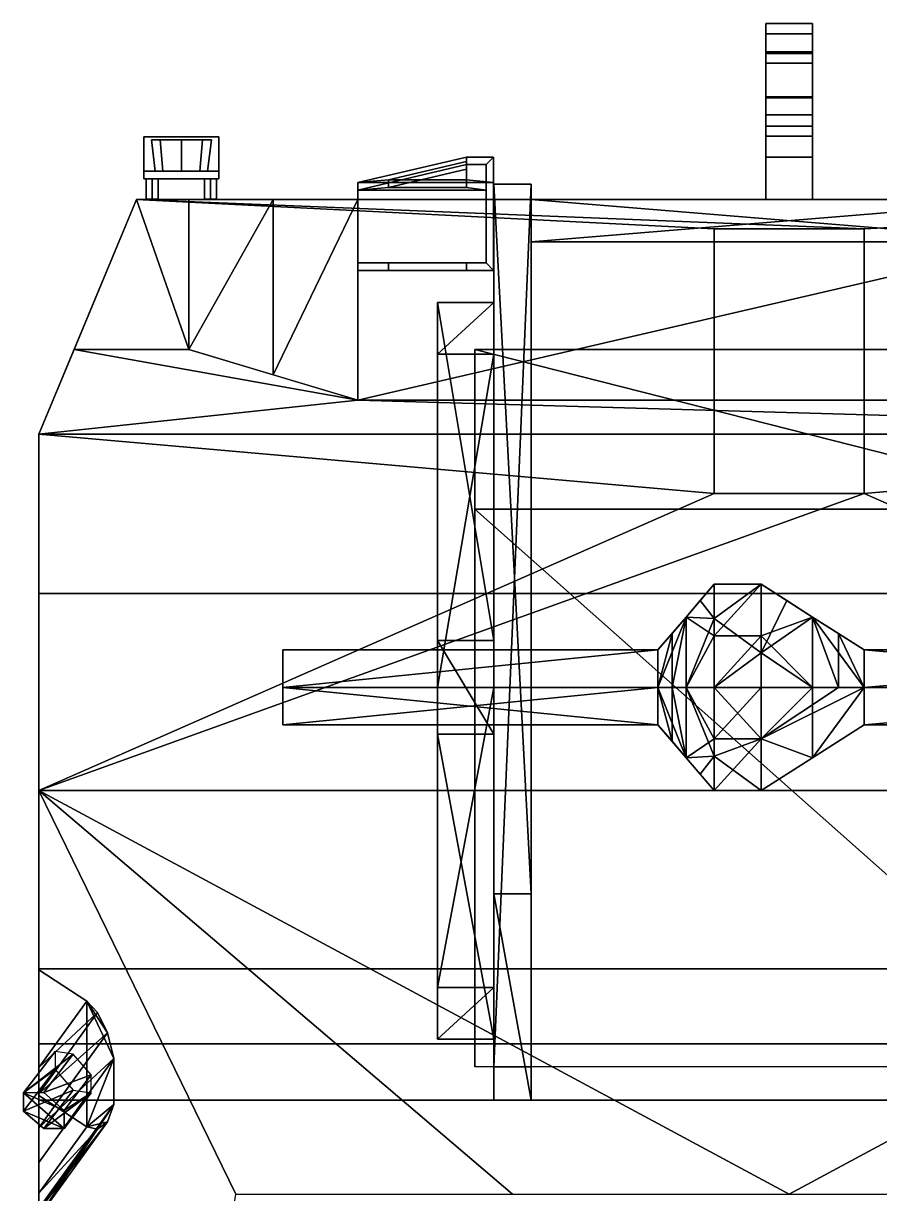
# Model space of a CAD drawing. Extents: x -10.2 to 10.2, y -18.1 to 19.5.
# Drawn here: x -10.21 to 1.2, y 3.88 to 19.47 of the extents above; entities that cross this region are included whole.
import ezdxf

# ---------------------------------------------------------------- set-up
doc = ezdxf.new("R2010")
doc.units = 0
doc.layers.add('DEFAULT', color=7, linetype='CONTINUOUS')

msp = doc.modelspace()

# ---------------------------------------------------------------- linework, layer by layer
at = {"layer": 'DEFAULT', "extrusion": (1, 0, 0)}
for p, q in [((-3.938, 15.062, 6.25), (-3.938, 15.75, 6.25)), ((-3.938, 15.75, 6.25), (-3.938, 15.75, 5.188)), ((-3.938, 15.75, 5.188), (-3.938, 11.25, 4.5)), ((-3.938, 10.625, 5.375), (-3.938, 15.062, 5.562)), ((-3.938, 15.062, 5.562), (-3.938, 15.062, 6.25)), ((-3.938, 11.25, 4.5), (-3.938, 11.25, 3.5)), ((-3.938, 11.25, 3.5), (-3.938, 10, 3.5)), ((-3.938, 6.625, 5.562), (-3.938, 10.625, 5.375)), ((-3.938, 10, 3.5), (-3.938, 10, 4.5)), ((-3.938, 10, 4.5), (-3.938, 5.938, 5.188)), ((-3.938, 5.938, 6.25), (-3.938, 6.625, 6.25)), ((-3.938, 6.625, 6.25), (-3.938, 6.625, 5.562)), ((-3.938, 5.938, 5.188), (-3.938, 5.938, 6.25))]:
    msp.add_line(p, q, dxfattribs=at)
at = {"layer": 'DEFAULT'}
for points in [[(-0.31, 19.47, 6.45), (-0.31, 19.07, 5.97), (-0.31, 18.94, 6.59), (-0.31, 19.09, 6.75)], [(-0.31, 19.47, 6.45), (-0.31, 19.09, 6.75), (-0.31, 19.09, 7.18), (-0.31, 19.47, 7.18)], [(-0.31, 19.47, 7.18), (-0.31, 19.09, 7.18), (-0.31, 18.49, 7.44), (-0.31, 19.33, 7.44)], [(-0.31, 19.07, 5.97), (-0.31, 19.47, 6.45), (0.31, 19.47, 6.45), (0.31, 19.07, 5.97)], [(-0.31, 19.47, 6.45), (-0.31, 19.47, 7.18), (0.31, 19.47, 7.18), (0.31, 19.47, 6.45)], [(-0.31, 19.47, 7.18), (-0.31, 19.33, 7.44), (0.31, 19.33, 7.44), (0.31, 19.47, 7.18)], [(0.31, 18.94, 6.59), (0.31, 19.07, 5.97), (0.31, 19.47, 6.45), (0.31, 19.09, 6.75)], [(0.31, 19.09, 7.18), (0.31, 19.09, 6.75), (0.31, 19.47, 6.45), (0.31, 19.47, 7.18)], [(0.31, 18.49, 7.44), (0.31, 19.09, 7.18), (0.31, 19.47, 7.18), (0.31, 19.33, 7.44)], [(-0.31, 19.33, 7.44), (-0.31, 18.49, 7.44), (0.31, 18.49, 7.44), (0.31, 19.33, 7.44)], [(-0.31, 18.49, 7.44), (-0.31, 19.09, 7.18), (0.31, 19.09, 7.18), (0.31, 18.49, 7.44)], [(-0.31, 19.09, 7.18), (-0.31, 19.09, 6.75), (0.31, 19.09, 6.75), (0.31, 19.09, 7.18)], [(-0.31, 19.09, 6.75), (-0.31, 18.94, 6.59), (0.31, 18.94, 6.59), (0.31, 19.09, 6.75)], [(-0.31, 19.07, 5.97), (-0.31, 18.48, 5.97), (-0.31, 18.48, 6.59), (-0.31, 18.94, 6.59)], [(-0.31, 18.48, 5.97), (-0.31, 19.07, 5.97), (0.31, 19.07, 5.97), (0.31, 18.48, 5.97)], [(0.31, 18.48, 6.59), (0.31, 18.48, 5.97), (0.31, 19.07, 5.97), (0.31, 18.94, 6.59)], [(-0.31, 18.94, 6.59), (-0.31, 18.48, 6.59), (0.31, 18.48, 6.59), (0.31, 18.94, 6.59)], [(-0.31, 18.49, 7.18), (-0.31, 18.25, 7.18), (-0.31, 18.1, 7.58), (-0.31, 18.49, 7.58)], [(-0.31, 18.49, 7.44), (-0.31, 18.49, 7.58), (0.31, 18.49, 7.58), (0.31, 18.49, 7.44)], [(-0.31, 18.49, 7.58), (-0.31, 18.1, 7.58), (0.31, 18.1, 7.58), (0.31, 18.49, 7.58)], [(-0.31, 18.25, 7.18), (-0.31, 18.49, 7.18), (0.31, 18.49, 7.18), (0.31, 18.25, 7.18)], [(-0.31, 18.49, 7.18), (-0.31, 18.49, 7.44), (0.31, 18.49, 7.44), (0.31, 18.49, 7.18)], [(-0.31, 18.48, 5.97), (-0.31, 18.1, 6.21), (-0.31, 18.25, 6.86), (-0.31, 18.48, 6.86)], [(-0.31, 18.1, 6.21), (-0.31, 18.48, 5.97), (0.31, 18.48, 5.97), (0.31, 18.1, 6.21)], [(-0.31, 18.48, 6.59), (-0.31, 18.48, 6.86), (0.31, 18.48, 6.86), (0.31, 18.48, 6.59)], [(-0.31, 18.48, 6.86), (-0.31, 18.25, 6.86), (0.31, 18.25, 6.86), (0.31, 18.48, 6.86)], [(0.31, 18.1, 7.58), (0.31, 18.25, 7.18), (0.31, 18.49, 7.18), (0.31, 18.49, 7.58)], [(0.31, 18.25, 6.86), (0.31, 18.1, 6.21), (0.31, 18.48, 5.97), (0.31, 18.48, 6.86)], [(-0.31, 18.25, 6.86), (-0.31, 18.1, 6.21), (-0.31, 18.1, 7.58), (-0.31, 18.25, 7.18)], [(-0.31, 18.25, 6.86), (-0.31, 18.25, 7.18), (0.31, 18.25, 7.18), (0.31, 18.25, 6.86)], [(0.31, 18.1, 7.58), (0.31, 18.1, 6.21), (0.31, 18.25, 6.86), (0.31, 18.25, 7.18)], [(-0.31, 18.1, 6.21), (-0.31, 17.97, 6.47), (-0.31, 17.97, 7.45), (-0.31, 18.1, 7.58)], [(-0.31, 17.97, 6.47), (-0.31, 18.1, 6.21), (0.31, 18.1, 6.21), (0.31, 17.97, 6.47)], [(-0.31, 18.1, 7.58), (-0.31, 17.97, 7.45), (0.31, 17.97, 7.45), (0.31, 18.1, 7.58)], [(0.31, 17.97, 7.45), (0.31, 17.97, 6.47), (0.31, 18.1, 6.21), (0.31, 18.1, 7.58)], [(-8.6, 17.96, 9.1), (-8.6, 17.96, 9.2), (-7.6, 17.96, 9.2), (-7.6, 17.96, 9.1)], [(-8.6, 17.96, 9.2), (-8.6, 17.4, 9.2), (-7.6, 17.4, 9.2), (-7.6, 17.96, 9.2)], [(-7.6, 17.96, 9.1), (-7.6, 17.5, 9.1), (-8.6, 17.5, 9.1), (-8.6, 17.96, 9.1)], [(-8.6, 17.5, 9.1), (-8.6, 17.4, 9.2), (-8.6, 17.96, 9.2), (-8.6, 17.96, 9.1)], [(-7.6, 17.96, 9.2), (-7.6, 17.4, 9.2), (-7.6, 17.5, 9.1), (-7.6, 17.96, 9.1)], [(-0.31, 17.97, 6.47), (-0.31, 17.69, 6.47), (-0.31, 17.69, 7.45), (-0.31, 17.97, 7.45)], [(-0.31, 17.97, 7.45), (-0.31, 17.69, 7.45), (0.31, 17.69, 7.45), (0.31, 17.97, 7.45)], [(-0.31, 17.69, 6.47), (-0.31, 17.97, 6.47), (0.31, 17.97, 6.47), (0.31, 17.69, 6.47)], [(0.31, 17.69, 7.45), (0.31, 17.69, 6.47), (0.31, 17.97, 6.47), (0.31, 17.97, 7.45)], [(-8.5, 17.92, 8.65), (-8.383, 17.92, 8.933), (-8.1, 17.92, 9.05), (-8.383, 17.92, 8.367)], [(-8.45, 17.5, 8.65), (-8.347, 17.5, 8.897), (-8.383, 17.92, 8.933), (-8.5, 17.92, 8.65)], [(-8.347, 17.5, 8.403), (-8.45, 17.5, 8.65), (-8.5, 17.92, 8.65), (-8.383, 17.92, 8.367)], [(-8.383, 17.92, 8.367), (-8.1, 17.92, 9.05), (-7.817, 17.92, 8.933), (-8.1, 17.92, 8.25)], [(-8.1, 17.5, 8.3), (-8.347, 17.5, 8.403), (-8.383, 17.92, 8.367), (-8.1, 17.92, 8.25)], [(-8.347, 17.5, 8.897), (-8.1, 17.5, 9), (-8.1, 17.92, 9.05), (-8.383, 17.92, 8.933)], [(-8.1, 17.92, 8.25), (-7.817, 17.92, 8.933), (-7.7, 17.92, 8.65), (-7.817, 17.92, 8.367)], [(-7.853, 17.5, 8.403), (-8.1, 17.5, 8.3), (-8.1, 17.92, 8.25), (-7.817, 17.92, 8.367)], [(-8.1, 17.5, 9), (-7.853, 17.5, 8.897), (-7.817, 17.92, 8.933), (-8.1, 17.92, 9.05)], [(-7.853, 17.5, 8.897), (-7.75, 17.5, 8.65), (-7.7, 17.92, 8.65), (-7.817, 17.92, 8.933)], [(-7.75, 17.5, 8.65), (-7.853, 17.5, 8.403), (-7.817, 17.92, 8.367), (-7.7, 17.92, 8.65)], [(-5.75, 17.35, 7.5), (-4.3, 17.69, 4.98), (-4.3, 17.59, 4.98), (-5.75, 17.25, 7.5)], [(-5.34, 17.385, 7.24), (-4.3, 17.629, 5.432), (-4.3, 17.69, 4.98), (-5.75, 17.35, 7.5)], [(-5.34, 17.285, 7.24), (-4.3, 17.529, 5.432), (-4.3, 17.629, 5.432), (-5.34, 17.385, 7.24)], [(-3.94, 17.35, 7.5), (-3.94, 17.69, 4.98), (-4.3, 17.69, 4.98), (-4.3, 17.385, 7.24)], [(-4.3, 17.69, 4.98), (-3.94, 17.69, 4.98), (-4.04, 17.59, 4.98), (-4.3, 17.59, 4.98)], [(-4.3, 17.385, 7.24), (-4.3, 17.629, 5.432), (-4.3, 17.529, 5.432), (-4.3, 17.285, 7.24)], [(-3.94, 17.69, 4.98), (-3.94, 16.18, 4.98), (-4.04, 16.28, 4.98), (-4.04, 17.59, 4.98)], [(-3.94, 16.18, 7.5), (-3.94, 16.18, 4.98), (-3.94, 17.69, 4.98), (-3.94, 17.35, 7.5)], [(-0.31, 17.69, 5.82), (-0.31, 17.125, 5.82), (-0.31, 17.125, 7.5), (-0.31, 17.69, 7.5)], [(-0.31, 17.69, 7.5), (-0.31, 17.125, 7.5), (0.31, 17.125, 7.5), (0.31, 17.69, 7.5)], [(-0.31, 17.69, 7.45), (-0.31, 17.69, 7.5), (0.31, 17.69, 7.5), (0.31, 17.69, 7.45)], [(-0.31, 17.69, 5.82), (-0.31, 17.69, 6.47), (0.31, 17.69, 6.47), (0.31, 17.69, 5.82)], [(-0.31, 17.125, 5.82), (-0.31, 17.69, 5.82), (0.31, 17.69, 5.82), (0.31, 17.125, 5.82)], [(0.31, 17.125, 7.5), (0.31, 17.125, 5.82), (0.31, 17.69, 5.82), (0.31, 17.69, 7.5)], [(-7.6, 17.5, 9.1), (-7.6, 17.5, 7.31), (-8.6, 17.5, 7.31), (-8.6, 17.5, 9.1)], [(-8.6, 17.5, 9.1), (-8.6, 17.4, 9.2), (-7.6, 17.4, 9.2), (-7.6, 17.5, 9.1)], [(-7.6, 17.5, 9.1), (-7.6, 17.4, 9.2), (-8.6, 17.4, 9.2), (-8.6, 17.5, 9.1)], [(-7.6, 17.5, 7.31), (-7.6, 17.4, 7.31), (-8.6, 17.4, 7.31), (-8.6, 17.5, 7.31)], [(-8.6, 17.5, 7.31), (-8.6, 17.4, 7.31), (-8.6, 17.4, 9.2), (-8.6, 17.5, 9.1)], [(-7.6, 17.4, 9.2), (-7.6, 17.4, 7.31), (-7.6, 17.5, 7.31), (-7.6, 17.5, 9.1)], [(-4.3, 17.59, 4.98), (-4.3, 17.529, 5.432), (-5.34, 17.285, 7.24), (-5.75, 17.25, 7.5)], [(-4.3, 17.59, 4.98), (-4.04, 17.59, 4.98), (-4.04, 17.25, 7.5), (-4.3, 17.285, 7.24)], [(-4.04, 17.59, 4.98), (-4.04, 16.28, 4.98), (-4.04, 16.28, 7.5), (-4.04, 17.25, 7.5)], [(-8.6, 17.4, 9.2), (-8.6, 17.4, 7.31), (-7.6, 17.4, 7.31), (-7.6, 17.4, 9.2)], [(-8.57, 17.4, 8.65), (-8.49, 17.4, 8.57), (-8.49, 17.13, 8.57), (-8.57, 17.13, 8.65)], [(-8.49, 17.4, 8.73), (-8.57, 17.4, 8.65), (-8.57, 17.13, 8.65), (-8.49, 17.13, 8.73)], [(-8.49, 17.4, 8.57), (-8.41, 17.4, 8.65), (-8.41, 17.13, 8.65), (-8.49, 17.13, 8.57)], [(-8.41, 17.4, 8.65), (-8.49, 17.4, 8.73), (-8.49, 17.13, 8.73), (-8.41, 17.13, 8.65)], [(-7.79, 17.4, 8.65), (-7.71, 17.4, 8.57), (-7.71, 17.13, 8.57), (-7.79, 17.13, 8.65)], [(-7.71, 17.4, 8.73), (-7.79, 17.4, 8.65), (-7.79, 17.13, 8.65), (-7.71, 17.13, 8.73)], [(-7.71, 17.4, 8.57), (-7.63, 17.4, 8.65), (-7.63, 17.13, 8.65), (-7.71, 17.13, 8.57)], [(-7.63, 17.4, 8.65), (-7.71, 17.4, 8.73), (-7.71, 17.13, 8.73), (-7.63, 17.13, 8.65)], [(-3.94, 17.35, 7.5), (-4.3, 17.385, 7.24), (-5.34, 17.385, 7.24), (-5.75, 17.35, 7.5)], [(-5.75, 17.35, 7.63), (-5.75, 16.18, 7.63), (-3.94, 16.18, 7.63), (-3.94, 17.35, 7.63)], [(-5.75, 17.35, 7.5), (-5.75, 16.18, 7.5), (-5.75, 16.18, 7.63), (-5.75, 17.35, 7.63)], [(-3.94, 17.35, 7.63), (-3.94, 17.35, 7.5), (-5.75, 17.35, 7.5), (-5.75, 17.35, 7.63)], [(-5.34, 17.385, 7.24), (-4.3, 17.385, 7.24), (-4.3, 17.285, 7.24), (-5.34, 17.285, 7.24)], [(-3.94, 16.18, 7.63), (-3.94, 16.18, 7.5), (-3.94, 17.35, 7.5), (-3.94, 17.35, 7.63)], [(-3.438, 7.875, 5.062), (-3.938, 7.875, 5.062), (-3.938, 17.33, 5.562)], [(-3.438, 17.33, 5.562), (-3.938, 17.33, 5.562), (-3.938, 17.33, 6.438)], [(-3.438, 17.33, 6.438), (-3.938, 17.33, 6.438), (-3.938, 5.57, 6.438)], [(-3.938, 17.33, 5.562), (-3.938, 7.875, 5.062), (-3.938, 17.33, 6.438)], [(-3.438, 7.875, 5.062), (-3.938, 17.33, 5.562), (-3.438, 17.33, 5.562)], [(-3.438, 17.33, 5.562), (-3.938, 17.33, 6.438), (-3.438, 17.33, 6.438)], [(-3.438, 17.33, 6.438), (-3.938, 5.57, 6.438), (-3.438, 5.57, 6.438)], [(-3.938, 7.875, 5.062), (-3.938, 5.57, 6.438), (-3.938, 17.33, 6.438)], [(-3.438, 5.57, 6.438), (-3.438, 7.875, 5.062), (-3.438, 17.33, 6.438)], [(-3.438, 7.875, 5.062), (-3.438, 17.33, 5.562), (-3.438, 17.33, 6.438)], [(-5.34, 17.285, 7.24), (-4.3, 17.285, 7.24), (-4.04, 17.25, 7.5), (-5.75, 17.25, 7.5)], [(-4.04, 17.25, 7.5), (-4.04, 16.28, 7.5), (-5.75, 16.28, 7.5), (-5.75, 17.25, 7.5)], [(-10, 14, 14.5), (-8.698, 17.125, 13.5), (-9.531, 15.125, 7.5), (-10, 14, 8.75)], [(-1, 16.734, 13.625), (-8.698, 17.125, 13.5), (-10, 14, 14.5), (-1, 14, 14.5)], [(-8.698, 17.125, 13.5), (-8.698, 17.125, 7.5), (-9.531, 15.125, 7.5)], [(-8, 15.125, 7.5), (-9.531, 15.125, 7.5), (-8.698, 17.125, 7.5)], [(-8.698, 17.125, 7.5), (-8.698, 17.125, 13.5), (-5.75, 17.125, 8.25)], [(-8.698, 17.125, 13.5), (8.698, 17.125, 13.5), (-5.75, 17.125, 8.25)], [(-5.75, 17.125, 8.25), (-8, 17.125, 7.5), (-8.698, 17.125, 7.5)], [(-8.698, 17.125, 13.5), (-1, 16.734, 13.625), (1, 16.734, 13.625)], [(-8.698, 17.125, 13.5), (1, 16.734, 13.625), (8.698, 17.125, 13.5)], [(-8, 17.125, 7.5), (-8, 15.125, 7.5), (-8.698, 17.125, 7.5)], [(-8, 15.125, 7.5), (-8, 17.125, 7.5), (-6.875, 17.125, 7.875)], [(-8, 15.125, 7.5), (-6.875, 17.125, 7.875), (-6.875, 14.787, 7.875)], [(-6.875, 14.787, 7.875), (-6.875, 17.125, 7.875), (-5.75, 17.125, 8.25)], [(-6.875, 14.787, 7.875), (-5.75, 17.125, 8.25), (-5.75, 14.45, 8.25)], [(8.698, 17.125, 13.5), (5.774, 17.125, 8.25), (-5.75, 17.125, 8.25)], [(5.774, 17.125, 8.25), (5.774, 14.45, 8.25), (-5.75, 14.45, 8.25)], [(5.774, 17.125, 8.25), (-5.75, 14.45, 8.25), (-5.75, 17.125, 8.25)], [(-3.438, 17.125, 5.812), (-3.438, 17.125, 7.5), (3.438, 17.125, 7.5)], [(-3.438, 17.125, 6.438), (-3.438, 16.562, 6.438), (-3.438, 16.562, 7.5)], [(-3.438, 17.125, 7.5), (-3.438, 16.562, 7.5), (3.438, 16.562, 7.5)], [(3.438, 17.125, 5.812), (3.438, 16.562, 5.812), (-3.438, 16.562, 5.812)], [(-3.438, 17.125, 5.812), (3.438, 17.125, 7.5), (3.438, 17.125, 5.812)], [(-3.438, 17.125, 6.438), (-3.438, 16.562, 7.5), (-3.438, 17.125, 7.5)], [(-3.438, 17.125, 7.5), (3.438, 16.562, 7.5), (3.438, 17.125, 7.5)], [(3.438, 17.125, 5.812), (-3.438, 16.562, 5.812), (-3.438, 17.125, 5.812)], [(10, 14, 14.5), (8.698, 17.125, 13.5), (1, 16.734, 13.625), (1, 14, 14.5)], [(1, 16.734, 13.625), (-1, 16.734, 13.625), (-1, 13.208, 13.625), (1, 13.208, 13.625)], [(-1, 14, 14.5), (-1, 13.208, 13.625), (-1, 16.734, 13.625)], [(1, 14, 14.5), (1, 16.734, 13.625), (1, 13.208, 13.625)], [(-3.438, 16.562, 5.812), (3.438, 16.562, 5.812), (3.438, 16.562, 7.5)], [(-3.438, 16.562, 5.812), (3.438, 16.562, 7.5), (-3.438, 16.562, 7.5)], [(-5.75, 16.28, 7.5), (-4.3, 16.28, 4.98), (-4.3, 16.18, 4.98), (-5.75, 16.18, 7.5)], [(-4.04, 16.28, 7.5), (-4.3, 16.28, 7.24), (-5.34, 16.28, 7.24), (-5.75, 16.28, 7.5)], [(-5.34, 16.28, 7.24), (-4.3, 16.28, 5.432), (-4.3, 16.28, 4.98), (-5.75, 16.28, 7.5)], [(-5.34, 16.18, 7.24), (-4.3, 16.18, 5.432), (-4.3, 16.28, 5.432), (-5.34, 16.28, 7.24)], [(-5.34, 16.28, 7.24), (-4.3, 16.28, 7.24), (-4.3, 16.18, 7.24), (-5.34, 16.18, 7.24)], [(-4.3, 16.28, 7.24), (-4.3, 16.28, 4.98), (-4.3, 16.18, 4.98), (-4.3, 16.18, 7.24)], [(-4.3, 16.28, 4.98), (-4.04, 16.28, 4.98), (-3.94, 16.18, 4.98), (-4.3, 16.18, 4.98)], [(-4.04, 16.28, 7.5), (-4.04, 16.28, 4.98), (-4.3, 16.28, 4.98), (-4.3, 16.28, 7.24)], [(-5.34, 16.18, 7.24), (-4.3, 16.18, 7.24), (-3.94, 16.18, 7.5), (-5.75, 16.18, 7.5)], [(-4.3, 16.18, 4.98), (-4.3, 16.18, 5.432), (-5.34, 16.18, 7.24), (-5.75, 16.18, 7.5)], [(-5.75, 16.18, 7.63), (-5.75, 16.18, 7.5), (-3.94, 16.18, 7.5), (-3.94, 16.18, 7.63)], [(-4.3, 16.18, 4.98), (-3.94, 16.18, 4.98), (-3.94, 16.18, 7.5), (-4.3, 16.18, 7.24)], [(-4.688, 15.062, 5.562), (-4.688, 15.75, 5.188), (-4.688, 11.25, 4.5)], [(-4.688, 15.062, 6.25), (-4.688, 15.75, 6.25), (-4.688, 15.062, 5.562)], [(-4.688, 15.75, 5.188), (-4.688, 15.062, 5.562), (-4.688, 15.75, 6.25)], [(-3.938, 11.25, 4.5), (-4.688, 11.25, 4.5), (-4.688, 15.75, 5.188)], [(-3.938, 15.75, 5.188), (-4.688, 15.75, 5.188), (-4.688, 15.75, 6.25)], [(-3.938, 15.75, 6.25), (-4.688, 15.75, 6.25), (-4.688, 15.062, 6.25)], [(-3.938, 11.25, 4.5), (-4.688, 15.75, 5.188), (-3.938, 15.75, 5.188)], [(-3.938, 15.75, 5.188), (-4.688, 15.75, 6.25), (-3.938, 15.75, 6.25)], [(-3.938, 15.75, 6.25), (-4.688, 15.062, 6.25), (-3.938, 15.062, 6.25)], [(-3.938, 15.062, 5.562), (-3.938, 11.25, 4.5), (-3.938, 15.75, 5.188)], [(-3.938, 15.062, 6.25), (-3.938, 15.062, 5.562), (-3.938, 15.75, 6.25)], [(-3.938, 15.75, 5.188), (-3.938, 15.75, 6.25), (-3.938, 15.062, 5.562)], [(-9.531, 15.125, 7.5), (-5.75, 14.45, 8.25), (-10, 14, 8.75)], [(-5.75, 14.45, 8.25), (-9.531, 15.125, 7.5), (-8, 15.125, 7.5)], [(-4.188, 14.45, 8.25), (-4.188, 15.125, 7.5), (-4.188, 13, 6.438)], [(-4.188, 15.125, 8.25), (-4.188, 15.125, 7.5), (-4.188, 14.45, 8.25)], [(4.188, 15.125, 7.5), (-4.188, 15.125, 7.5), (-4.188, 15.125, 8.25)], [(4.188, 13, 6.438), (-4.188, 13, 6.438), (-4.188, 15.125, 7.5)], [(4.188, 15.125, 7.5), (-4.188, 15.125, 8.25), (4.188, 15.125, 8.25)], [(4.188, 13, 6.438), (-4.188, 15.125, 7.5), (4.188, 15.125, 7.5)], [(-4.688, 11.25, 4.5), (-4.688, 10.625, 5.375), (-4.688, 15.062, 5.562)], [(-3.938, 15.062, 6.25), (-4.688, 15.062, 6.25), (-4.688, 15.062, 5.562)], [(-3.938, 15.062, 5.562), (-4.688, 15.062, 5.562), (-4.688, 10.625, 5.375)], [(-3.938, 15.062, 6.25), (-4.688, 15.062, 5.562), (-3.938, 15.062, 5.562)], [(-3.938, 15.062, 5.562), (-4.688, 10.625, 5.375), (-3.938, 10.625, 5.375)], [(-3.938, 11.25, 4.5), (-3.938, 15.062, 5.562), (-3.938, 10.625, 5.375)], [(10, 14, 8.75), (-10, 14, 8.75), (-5.75, 14.45, 8.25)], [(10, 14, 8.75), (-5.75, 14.45, 8.25), (5.774, 14.45, 8.25)], [(-4.188, 6.875, 8.5), (-4.188, 14, 8.75), (-4.188, 14.45, 8.25)], [(-4.188, 13, 6.438), (-4.188, 6.875, 8.5), (-4.188, 14.45, 8.25)], [(-10, 14, 8.75), (10, 14, 8.75), (10, 11.875, 9.875), (-10, 11.875, 9.875)], [(-1, 13.208, 14.75), (-1, 14, 14.5), (-10, 14, 14.5)], [(-10, 14, 14.5), (-10, 9.25, 16), (-1, 13.208, 14.75)], [(-10, 14, 14.5), (-10, 14, 8.75), (-10, 11.875, 9.875)], [(-10, 14, 14.5), (-10, 11.875, 9.875), (-10, 6.86, 12.983), (-10, 9.25, 16)], [(-4.188, 6.875, 8.5), (-4.188, 9.25, 9.875), (-4.188, 14, 8.75)], [(-4.188, 11.875, 9.875), (-4.188, 14, 8.75), (-4.188, 9.25, 9.875)], [(-1, 13.208, 13.625), (-1, 14, 14.5), (-1, 13.208, 14.75)], [(1, 13.208, 14.75), (10, 14, 14.5), (1, 14, 14.5)], [(10, 14, 14.5), (1, 13.208, 14.75), (10, 9.25, 16)], [(1, 13.208, 13.625), (1, 13.208, 14.75), (1, 14, 14.5)], [(-10, 9.25, 16), (10, 9.25, 16), (1, 13.208, 14.75)], [(-10, 9.25, 16), (1, 13.208, 14.75), (-1, 13.208, 14.75)], [(-1, 13.208, 13.625), (-1, 13.208, 14.75), (1, 13.208, 14.75), (1, 13.208, 13.625)], [(-4.188, 5.57, 6.438), (-4.188, 5.875, 7.25), (-4.188, 13, 6.438)], [(-4.188, 13, 6.438), (-4.188, 5.875, 7.25), (-4.188, 6.875, 8.5)], [(4.188, 5.57, 6.438), (-4.188, 5.57, 6.438), (-4.188, 13, 6.438)], [(4.188, 5.57, 6.438), (-4.188, 13, 6.438), (4.188, 13, 6.438)], [(-10, 11.875, 9.875), (10, 11.875, 9.875), (10, 9.25, 9.875), (-10, 9.25, 9.875)], [(-10, 6.86, 12.983), (-10, 11.875, 9.875), (-10, 9.25, 9.875)], [(-1, 12, 4.919), (-1, 11.312, 5.316), (-1.375, 11.562, 4.666)], [(-1, 12, 4.919), (-1.375, 11.562, 4.666), (-1, 12, 4.125)], [(-1.375, 11.562, 4.666), (-1.375, 11.562, 3.584), (-1, 12, 4.125)], [(-1.375, 11.562, 3.584), (-1.188, 11.781, 3.457), (-1, 12, 4.125)], [(-1, 12, 3.331), (-1.188, 11.781, 3.457), (-1, 11.542, 3.067)], [(-1, 12, 4.125), (-1.188, 11.781, 3.457), (-1, 12, 3.331)], [(-0.375, 12, 4.919), (-0.375, 11.312, 5.316), (-1, 11.312, 5.316)], [(-0.375, 11.083, 2.802), (-0.375, 12, 3.331), (-1, 11.542, 3.067)], [(-0.375, 12, 3.331), (-0.375, 12, 4.125), (-1, 12, 4.125)], [(-0.375, 12, 4.125), (-0.375, 12, 4.919), (-1, 12, 4.919)], [(-0.375, 12, 4.919), (-1, 11.312, 5.316), (-1, 12, 4.919)], [(-0.375, 12, 3.331), (-1, 12, 3.331), (-1, 11.542, 3.067)], [(-0.375, 12, 3.331), (-1, 12, 4.125), (-1, 12, 3.331)], [(-0.375, 12, 4.125), (-1, 12, 4.919), (-1, 12, 4.125)], [(0.312, 11.562, 4.666), (-0.375, 11.312, 5.316), (-0.375, 12, 4.919)], [(-0.375, 12, 3.331), (-0.375, 11.083, 2.802), (-0.031, 11.781, 3.457)], [(-0.375, 12, 4.125), (-0.375, 12, 3.331), (-0.031, 11.781, 3.457)], [(-0.375, 12, 4.125), (0.312, 11.562, 4.666), (-0.375, 12, 4.919)], [(-0.031, 11.781, 3.457), (0.312, 11.562, 3.584), (-0.375, 12, 4.125)], [(0.312, 11.562, 3.584), (0.312, 11.562, 4.666), (-0.375, 12, 4.125)], [(-1, 11.542, 3.067), (-1.188, 11.781, 3.457), (-1.375, 11.562, 3.584)], [(-0.375, 11.083, 2.802), (0.312, 11.562, 3.584), (-0.031, 11.781, 3.457)], [(-1.75, 10.625, 4.702), (-1.75, 11.125, 4.414), (-1.375, 11.562, 4.666)], [(-1.375, 10.625, 5.208), (-1.75, 10.625, 4.702), (-1.375, 11.562, 4.666)], [(-1.75, 11.125, 4.414), (-1.562, 11.344, 3.71), (-1.375, 11.562, 4.666)], [(-1.375, 11.562, 3.584), (-1.375, 11.562, 4.666), (-1.562, 11.344, 3.71)], [(-1.375, 11.562, 3.584), (-1.562, 11.344, 3.71), (-1.562, 10.625, 3.295)], [(-1.375, 10.625, 3.042), (-1.375, 11.562, 3.584), (-1.562, 10.625, 3.295)], [(-1.375, 10.625, 3.042), (-1, 11.542, 3.067), (-1.375, 11.562, 3.584)], [(-1.375, 10.625, 5.208), (-1.375, 11.562, 4.666), (-1, 11.312, 5.316)], [(-1.375, 10.625, 3.042), (-1, 10.625, 2.537), (-1, 11.542, 3.067)], [(-1, 11.542, 3.067), (-1, 10.625, 2.537), (-0.375, 11.083, 2.802)], [(-0.375, 11.312, 5.316), (0.312, 11.562, 4.666), (0.312, 10.625, 5.208)], [(-0.375, 11.083, 2.802), (0.312, 10.625, 3.042), (0.312, 11.562, 3.584)], [(1, 10.625, 4.702), (0.312, 10.625, 5.208), (0.312, 11.562, 4.666)], [(0.312, 10.625, 3.042), (0.656, 10.625, 3.295), (0.312, 11.562, 3.584)], [(0.312, 11.562, 4.666), (0.312, 11.562, 3.584), (0.656, 11.344, 3.71)], [(1, 11.125, 4.414), (0.312, 11.562, 4.666), (0.656, 11.344, 3.71)], [(0.656, 10.625, 3.295), (0.656, 11.344, 3.71), (0.312, 11.562, 3.584)], [(1, 10.625, 4.702), (0.312, 11.562, 4.666), (1, 11.125, 4.414)], [(-4.688, 11.25, 4.5), (-4.688, 10, 4.5), (-4.688, 10.625, 5.375)], [(-4.688, 11.25, 4.5), (-4.688, 11.25, 3.5), (-4.688, 10, 3.5)], [(-3.938, 10, 3.5), (-4.688, 10, 3.5), (-4.688, 11.25, 3.5)], [(-3.938, 11.25, 3.5), (-4.688, 11.25, 3.5), (-4.688, 11.25, 4.5)], [(-4.688, 11.25, 4.5), (-4.688, 10, 3.5), (-4.688, 10, 4.5)], [(-3.938, 10, 3.5), (-4.688, 11.25, 3.5), (-3.938, 11.25, 3.5)], [(-3.938, 11.25, 3.5), (-4.688, 11.25, 4.5), (-3.938, 11.25, 4.5)], [(-3.938, 11.25, 4.5), (-3.938, 10.625, 5.375), (-3.938, 10, 4.5)], [(-3.938, 11.25, 4.5), (-3.938, 10, 4.5), (-3.938, 10, 3.5)], [(-3.938, 11.25, 4.5), (-3.938, 10, 3.5), (-3.938, 11.25, 3.5)], [(-1.562, 10.625, 3.295), (-1.562, 11.344, 3.71), (-1.75, 10.625, 3.548)], [(-1.75, 11.125, 4.414), (-1.75, 11.125, 3.836), (-1.562, 11.344, 3.71)], [(-1.562, 11.344, 3.71), (-1.75, 11.125, 3.836), (-1.75, 10.625, 3.548)], [(-1, 11.312, 5.316), (-1, 10.625, 5.713), (-1.375, 10.625, 5.208)], [(-0.375, 11.312, 5.316), (-0.375, 10.625, 5.713), (-1, 10.625, 5.713)], [(-0.375, 11.312, 5.316), (-1, 10.625, 5.713), (-1, 11.312, 5.316)], [(0.312, 10.625, 5.208), (-0.375, 10.625, 5.713), (-0.375, 11.312, 5.316)], [(0.656, 10.625, 3.295), (1, 10.625, 3.548), (0.656, 11.344, 3.71)], [(1, 10.625, 3.548), (1, 11.125, 3.836), (0.656, 11.344, 3.71)], [(1, 11.125, 4.414), (0.656, 11.344, 3.71), (1, 11.125, 3.836)], [(-1.75, 11.125, 4.414), (-1.75, 10.625, 4.702), (-6.75, 10.625, 4.702)], [(-1.75, 11.125, 3.836), (-1.75, 11.125, 4.414), (-6.75, 11.125, 4.414)], [(-6.75, 10.625, 3.548), (-1.75, 10.625, 3.548), (-1.75, 11.125, 3.836)], [(-1.75, 11.125, 4.414), (-6.75, 10.625, 4.702), (-6.75, 11.125, 4.414)], [(-1.75, 11.125, 3.836), (-6.75, 11.125, 4.414), (-6.75, 11.125, 3.836)], [(-6.75, 10.625, 3.548), (-1.75, 11.125, 3.836), (-6.75, 11.125, 3.836)], [(-1, 10.625, 2.537), (-0.375, 10.625, 2.537), (-0.375, 11.083, 2.802)], [(0.312, 10.625, 3.042), (-0.375, 11.083, 2.802), (-0.375, 10.625, 2.537)], [(1, 10.625, 4.702), (1, 11.125, 4.414), (6.75, 11.125, 4.414)], [(6.75, 10.625, 3.548), (6.75, 11.125, 3.836), (1, 11.125, 3.836)], [(6.75, 11.125, 3.836), (6.75, 11.125, 4.414), (1, 11.125, 4.414)], [(1, 10.625, 4.702), (6.75, 11.125, 4.414), (6.75, 10.625, 4.702)], [(6.75, 10.625, 3.548), (1, 11.125, 3.836), (1, 10.625, 3.548)], [(6.75, 11.125, 3.836), (1, 11.125, 4.414), (1, 11.125, 3.836)], [(-1.75, 10.625, 4.702), (-1.75, 10.125, 4.414), (-6.75, 10.125, 4.414)], [(-1.75, 10.125, 3.836), (-1.75, 10.625, 3.548), (-6.75, 10.625, 3.548)], [(-1.75, 10.625, 4.702), (-6.75, 10.125, 4.414), (-6.75, 10.625, 4.702)], [(-1.75, 10.125, 3.836), (-6.75, 10.625, 3.548), (-6.75, 10.125, 3.836)], [(-4.688, 10, 4.5), (-4.688, 5.938, 5.188), (-4.688, 10.625, 5.375)], [(-4.688, 5.938, 5.188), (-4.688, 6.625, 5.562), (-4.688, 10.625, 5.375)], [(-3.938, 10.625, 5.375), (-4.688, 10.625, 5.375), (-4.688, 6.625, 5.562)], [(-3.938, 10.625, 5.375), (-4.688, 6.625, 5.562), (-3.938, 6.625, 5.562)], [(-3.938, 10, 4.5), (-3.938, 10.625, 5.375), (-3.938, 5.938, 5.188)], [(-3.938, 5.938, 5.188), (-3.938, 10.625, 5.375), (-3.938, 6.625, 5.562)], [(-1.75, 10.125, 4.414), (-1.75, 10.625, 4.702), (-1.375, 9.688, 4.666)], [(-1.375, 9.688, 4.666), (-1.75, 10.625, 4.702), (-1.375, 10.625, 5.208)], [(-1.75, 10.125, 3.836), (-1.562, 9.906, 3.71), (-1.75, 10.625, 3.548)], [(-1.562, 9.906, 3.71), (-1.562, 10.625, 3.295), (-1.75, 10.625, 3.548)], [(-1.562, 9.906, 3.71), (-1.375, 9.688, 3.584), (-1.562, 10.625, 3.295)], [(-1.375, 10.625, 3.042), (-1.562, 10.625, 3.295), (-1.375, 9.688, 3.584)], [(-1, 10.625, 5.713), (-1, 9.938, 5.316), (-1.375, 10.625, 5.208)], [(-1, 9.708, 3.067), (-1, 10.625, 2.537), (-1.375, 10.625, 3.042)], [(-1.375, 9.688, 4.666), (-1.375, 10.625, 5.208), (-1, 9.938, 5.316)], [(-1.375, 10.625, 3.042), (-1.375, 9.688, 3.584), (-1, 9.708, 3.067)], [(-0.375, 10.625, 5.713), (-0.375, 9.938, 5.316), (-1, 9.938, 5.316)], [(-0.375, 10.625, 2.537), (-1, 10.625, 2.537), (-0.375, 9.938, 2.934)], [(-0.375, 10.625, 5.713), (-1, 9.938, 5.316), (-1, 10.625, 5.713)], [(-1, 10.625, 2.537), (-1, 9.708, 3.067), (-0.375, 9.938, 2.934)], [(0.312, 10.625, 5.208), (-0.375, 9.938, 5.316), (-0.375, 10.625, 5.713)], [(-0.375, 9.938, 5.316), (0.312, 10.625, 5.208), (0.312, 9.688, 4.666)], [(0.312, 10.625, 3.042), (-0.375, 10.625, 2.537), (-0.375, 9.938, 2.934)], [(-0.375, 9.938, 2.934), (0.312, 9.688, 3.584), (1, 10.625, 3.548)], [(0.656, 10.625, 3.295), (0.312, 10.625, 3.042), (-0.375, 9.938, 2.934)], [(1, 10.625, 3.548), (0.656, 10.625, 3.295), (-0.375, 9.938, 2.934)], [(1, 10.625, 4.702), (1, 10.125, 4.414), (0.312, 9.688, 4.666)], [(1, 10.625, 4.702), (0.312, 9.688, 4.666), (0.312, 10.625, 5.208)], [(0.312, 9.688, 3.584), (1, 10.125, 3.836), (1, 10.625, 3.548)], [(1, 10.125, 4.414), (1, 10.625, 4.702), (6.75, 10.625, 4.702)], [(1, 10.125, 3.836), (6.75, 10.125, 3.836), (6.75, 10.625, 3.548)], [(1, 10.125, 4.414), (6.75, 10.625, 4.702), (6.75, 10.125, 4.414)], [(1, 10.125, 3.836), (6.75, 10.625, 3.548), (1, 10.625, 3.548)], [(-1.75, 10.125, 4.414), (-1.75, 10.125, 3.836), (-6.75, 10.125, 3.836)], [(-1.75, 10.125, 4.414), (-6.75, 10.125, 3.836), (-6.75, 10.125, 4.414)], [(-3.938, 5.938, 5.188), (-4.688, 5.938, 5.188), (-4.688, 10, 4.5)], [(-3.938, 10, 4.5), (-4.688, 10, 4.5), (-4.688, 10, 3.5)], [(-3.938, 5.938, 5.188), (-4.688, 10, 4.5), (-3.938, 10, 4.5)], [(-3.938, 10, 4.5), (-4.688, 10, 3.5), (-3.938, 10, 3.5)], [(-1.562, 9.906, 3.71), (-1.75, 10.125, 4.414), (-1.375, 9.688, 4.666)], [(-1.75, 10.125, 4.414), (-1.562, 9.906, 3.71), (-1.75, 10.125, 3.836)], [(1, 10.125, 3.836), (0.312, 9.688, 3.584), (0.312, 9.688, 4.666)], [(1, 10.125, 3.836), (0.312, 9.688, 4.666), (1, 10.125, 4.414)], [(1, 10.125, 3.836), (1, 10.125, 4.414), (6.75, 10.125, 4.414)], [(1, 10.125, 3.836), (6.75, 10.125, 4.414), (6.75, 10.125, 3.836)], [(-1.562, 9.906, 3.71), (-1.375, 9.688, 4.666), (-1.375, 9.688, 3.584)], [(-1, 9.938, 5.316), (-1, 9.25, 4.919), (-1.375, 9.688, 4.666)], [(-0.375, 9.938, 5.316), (-0.375, 9.25, 4.919), (-1, 9.25, 4.919)], [(-0.375, 9.25, 3.331), (-0.375, 9.938, 2.934), (-1, 9.708, 3.067)], [(-0.375, 9.938, 5.316), (-1, 9.25, 4.919), (-1, 9.938, 5.316)], [(0.312, 9.688, 4.666), (-0.375, 9.25, 4.919), (-0.375, 9.938, 5.316)], [(0.312, 9.688, 3.584), (-0.375, 9.938, 2.934), (-0.375, 9.25, 3.331)], [(-1, 9.708, 3.067), (-1.375, 9.688, 3.584), (-1.188, 9.469, 3.457)], [(-1.188, 9.469, 3.457), (-1.375, 9.688, 3.584), (-1, 9.25, 4.125)], [(-1, 9.25, 4.125), (-1.375, 9.688, 4.666), (-1, 9.25, 4.919)], [(-1.375, 9.688, 3.584), (-1.375, 9.688, 4.666), (-1, 9.25, 4.125)], [(-1, 9.708, 3.067), (-1.188, 9.469, 3.457), (-1, 9.25, 3.331)], [(-0.375, 9.25, 3.331), (-1, 9.708, 3.067), (-1, 9.25, 3.331)], [(0.312, 9.688, 4.666), (-0.375, 9.25, 4.125), (-0.375, 9.25, 4.919)], [(0.312, 9.688, 3.584), (-0.375, 9.25, 3.331), (-0.375, 9.25, 4.125)], [(-0.375, 9.25, 4.125), (0.312, 9.688, 4.666), (0.312, 9.688, 3.584)], [(-1, 9.25, 4.125), (-1, 9.25, 3.331), (-1.188, 9.469, 3.457)], [(-8.668, -4.5, 17.649), (-7.375, 3.875, 19.25), (-10, 9.25, 16), (-10, -4.5, 16)], [(-10, 9.25, 9.875), (10, 9.25, 9.875), (10, 6.875, 8.5), (-10, 6.875, 8.5)], [(-10, 9.25, 16), (-7.375, 3.875, 19.25), (-3.688, 3.875, 19.25)], [(0, 3.875, 19.25), (-10, 9.25, 16), (-3.688, 3.875, 19.25)], [(-10, 9.25, 16), (0, 3.875, 19.25), (10, 9.25, 16)], [(-10, 9.25, 9.875), (-10, 6.875, 8.5), (-10, 5.188, 11.125), (-10, 6.86, 12.983)], [(-10, 9.25, 16), (-10, 6.86, 12.983), (-10, 5.559, 14.154)], [(-10, 5.21, 14.35), (-10, 9.25, 16), (-10, 5.559, 14.154)], [(-10, 4.756, 14.384), (-10, 9.25, 16), (-10, 5.21, 14.35)], [(-10, 9.25, 16), (-10, 4.756, 14.384), (-10, -4.5, 16)], [(-0.375, 9.25, 4.919), (-0.375, 9.25, 4.125), (-1, 9.25, 4.125)], [(-0.375, 9.25, 4.125), (-0.375, 9.25, 3.331), (-1, 9.25, 3.331)], [(-0.375, 9.25, 4.919), (-1, 9.25, 4.125), (-1, 9.25, 4.919)], [(-0.375, 9.25, 4.125), (-1, 9.25, 3.331), (-1, 9.25, 4.125)], [(10, 9.25, 16), (0, 3.875, 19.25), (3.688, 3.875, 19.25)], [(-3.438, 5.125, 5.062), (-3.938, 5.125, 5.062), (-3.938, 7.875, 5.062)], [(-3.438, 5.125, 5.062), (-3.938, 7.875, 5.062), (-3.438, 7.875, 5.062)], [(-3.938, 5.57, 6.438), (-3.938, 7.875, 5.062), (-3.938, 5.125, 5.062)], [(-3.438, 7.875, 5.062), (-3.438, 5.57, 6.438), (-3.438, 5.125, 5.062)], [(-10, 6.875, 8.5), (10, 6.875, 8.5), (10, 5.875, 7.25), (-10, 5.875, 7.25)], [(-10, 5.188, 11.125), (-10, 6.875, 8.5), (-10, 5.875, 7.25)], [(-10, 5.559, 14.154), (-10, 6.86, 12.983), (-9.361, 6.444, 13.357)], [(-9.361, 4.772, 11.499), (-9.361, 6.444, 13.357), (-10, 6.86, 12.983), (-10, 5.188, 11.125)], [(-4.688, 6.625, 5.562), (-4.688, 5.938, 6.25), (-4.688, 6.625, 6.25)], [(-4.688, 5.938, 5.188), (-4.688, 5.938, 6.25), (-4.688, 6.625, 5.562)], [(-3.938, 6.625, 5.562), (-4.688, 6.625, 5.562), (-4.688, 6.625, 6.25)], [(-3.938, 6.625, 6.25), (-4.688, 6.625, 6.25), (-4.688, 5.938, 6.25)], [(-3.938, 6.625, 5.562), (-4.688, 6.625, 6.25), (-3.938, 6.625, 6.25)], [(-3.938, 6.625, 6.25), (-4.688, 5.938, 6.25), (-3.938, 5.938, 6.25)], [(-3.938, 6.625, 5.562), (-3.938, 6.625, 6.25), (-3.938, 5.938, 6.25)], [(-3.938, 5.938, 5.188), (-3.938, 6.625, 5.562), (-3.938, 5.938, 6.25)], [(-10, 5.559, 14.154), (-9.361, 6.444, 13.357), (-9.218, 6.293, 13.376)], [(-9.361, 6.444, 13.357), (-9, 5.681, 12.981), (-9.086, 6.021, 13.246)], [(-9.361, 6.444, 13.357), (-9.086, 6.021, 13.246), (-9.218, 6.293, 13.376)], [(-9.361, 4.772, 11.499), (-9, 5.681, 12.981), (-9.361, 6.444, 13.357)], [(-10, 5.21, 14.35), (-9.218, 6.293, 13.376), (-9.086, 6.021, 13.246)], [(-10, 5.559, 14.154), (-9.218, 6.293, 13.376), (-10, 5.21, 14.35)], [(-10, 4.756, 14.384), (-9.086, 6.021, 13.246), (-9, 5.681, 12.981)], [(-10, 5.21, 14.35), (-9.086, 6.021, 13.246), (-10, 4.756, 14.384)], [(-3.938, 5.938, 6.25), (-4.688, 5.938, 6.25), (-4.688, 5.938, 5.188)], [(-3.938, 5.938, 6.25), (-4.688, 5.938, 5.188), (-3.938, 5.938, 5.188)], [(-9.782, 5.775, 12.063), (-10.205, 5.222, 12.556), (-9.542, 5.739, 12.337)], [(-10.205, 5.222, 12.556), (-9.782, 5.775, 12.063), (-9.782, 5.534, 11.794)], [(-10, 5.875, 7.25), (10, 5.875, 7.25), (10, 5.125, 5.25), (-10, 5.125, 5.25)], [(-10, 5.875, 7.25), (-10, 5.125, 5.25), (-10, -4.5, 3.875)], [(-10, 5.875, 7.25), (-10, -4.5, 3.875), (-10, 5.188, 11.125)], [(-10.205, 5.222, 12.556), (-9.934, 5.226, 12.794), (-9.542, 5.739, 12.337)], [(-9, 5.681, 12.981), (-9, 5.066, 12.297), (-10, 3.681, 13.544), (-10, 4.296, 14.228)], [(-10, 4.756, 14.384), (-9, 5.681, 12.981), (-10, 4.296, 14.228)], [(-9.542, 5.739, 12.337), (-9.934, 5.226, 12.794), (-9.302, 5.462, 12.342)], [(-9, 5.066, 12.297), (-9, 5.681, 12.981), (-9.361, 4.772, 11.499)], [(-10.205, 4.981, 12.287), (-9.782, 5.534, 11.794), (-9.543, 5.257, 11.8)], [(-10.205, 5.222, 12.556), (-9.782, 5.534, 11.794), (-10.205, 4.981, 12.287)], [(-9.934, 5.226, 12.794), (-9.663, 4.99, 12.763), (-9.302, 5.462, 12.342)], [(-9.302, 5.462, 12.342), (-9.663, 4.99, 12.763), (-9.303, 5.221, 12.074)], [(-3.938, 5.125, 5.25), (-3.938, 5.57, 6.438), (-3.938, 5.125, 5.062)], [(-3.438, 5.57, 6.438), (-3.438, 5.125, 5.25), (-3.438, 5.125, 5.062)], [(-10.205, 4.981, 12.287), (-9.543, 5.257, 11.8), (-9.934, 4.746, 12.256)], [(-9.934, 5.226, 12.794), (-10.205, 5.222, 12.556), (-9.663, 4.99, 12.763)], [(-9.663, 4.99, 12.763), (-10.205, 5.222, 12.556), (-9.663, 4.75, 12.494)], [(-10.205, 5.222, 12.556), (-10.205, 4.981, 12.287), (-9.663, 4.75, 12.494)], [(-10, 5.188, 11.125), (-10, 3.887, 12.296), (-9.361, 4.772, 11.499)], [(-10, -4.5, 3.875), (-10, 3.887, 12.296), (-10, 5.188, 11.125)], [(-9.934, 4.746, 12.256), (-9.543, 5.257, 11.8), (-9.303, 5.221, 12.074)], [(-9.934, 4.746, 12.256), (-9.303, 5.221, 12.074), (-9.663, 4.75, 12.494)], [(-9.663, 4.99, 12.763), (-9.663, 4.75, 12.494), (-9.303, 5.221, 12.074)], [(-10, 5.125, 3.875), (10, 5.125, 3.875), (10, -4.5, 3.875), (-10, -4.5, 3.875)], [(-10, 5.125, 5.25), (10, 5.125, 5.25), (10, 5.125, 3.875), (-10, 5.125, 3.875)], [(-10, 5.125, 5.25), (-10, 5.125, 3.875), (-10, -4.5, 3.875)], [(-9.086, 4.838, 11.932), (-10, 3.573, 13.07), (-9, 5.066, 12.297)], [(-10, 3.573, 13.07), (-10, 3.681, 13.544), (-9, 5.066, 12.297)], [(-9.361, 4.772, 11.499), (-9.086, 4.838, 11.932), (-9, 5.066, 12.297)], [(-9.934, 4.746, 12.256), (-9.663, 4.75, 12.494), (-10.205, 4.981, 12.287)], [(-9.218, 4.738, 11.648), (-10, 3.655, 12.623), (-9.086, 4.838, 11.932)], [(-10, 3.655, 12.623), (-10, 3.573, 13.07), (-9.086, 4.838, 11.932)], [(-9.218, 4.738, 11.648), (-9.086, 4.838, 11.932), (-9.361, 4.772, 11.499)], [(-9.361, 4.772, 11.499), (-10, 3.887, 12.296), (-9.218, 4.738, 11.648)], [(-10, -4.5, 16), (-10, 4.756, 14.384), (-10, 4.296, 14.228)], [(-10, 3.887, 12.296), (-10, 3.655, 12.623), (-9.218, 4.738, 11.648)], [(-10, 3.681, 13.544), (-10, -4.5, 16), (-10, 4.296, 14.228)], [(-10, 3.655, 12.623), (-10, 3.887, 12.296), (-10, -4.5, 3.875)]]:
    msp.add_3dface(points, dxfattribs=at)

doc.saveas('drawing.dxf')
